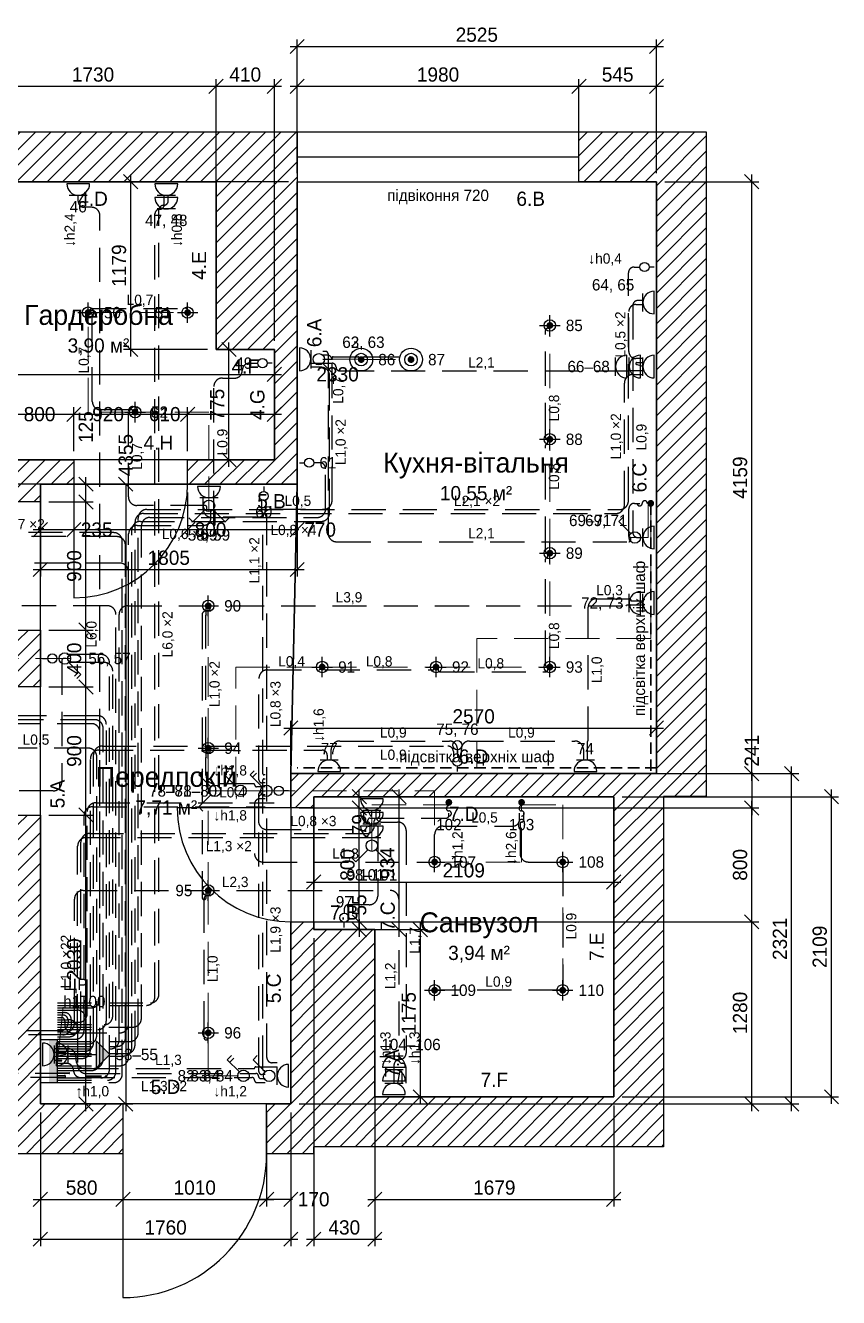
# Model space of a CAD drawing. Header units: millimetres. Extents: x -1358 to 10661, y -1340 to 7598.
# Drawn here: x 4946 to 10661, y -1340 to 7598 of the extents above; entities that cross this region are included whole.
import ezdxf
from ezdxf.enums import TextEntityAlignment as Align

# ---------------------------------------------------------------- set-up
doc = ezdxf.new("R2010")
doc.units = ezdxf.units.MM
doc.linetypes.add('E_CABLE_DASH', pattern=[360, 240, -120])
doc.linetypes.add('E_LED_DASH', pattern=[120, 80, -40])
doc.layers.add('A-AREA', color=8, linetype='Continuous', plot=False)
for name, color, linetype in [('A-DIMS', 2, 'Continuous'), ('A-DOOR', 3, 'Continuous'), ('A-TEXT', 7, 'Continuous'), ('A-WALL', 7, 'Continuous'), ('A-WIND', 4, 'Continuous'), ('E-BOARD', 1, 'Continuous'), ('E-DATA', 140, 'Continuous'), ('E-LED', 221, 'E_LED_DASH'), ('E-LIGHT', 6, 'Continuous'), ('E-LINK', 5, 'E_CABLE_DASH'), ('E-SOCKET', 1, 'Continuous'), ('E-SWITCH', 5, 'Continuous'), ('E-TEXT', 7, 'Continuous'), ('L-TEXT', 7, 'Continuous'), ('W-CABLE-DEVICE', 1, 'E_CABLE_DASH'), ('W-CABLE-DEVICE-RCD', 1, 'E_CABLE_DASH'), ('W-CABLE-LIGHT', 1, 'E_CABLE_DASH'), ('W-CABLE-LIGHT-RCD', 1, 'E_CABLE_DASH'), ('W-CABLE-LOW', 1, 'E_CABLE_DASH'), ('W-CABLE-SOCKET', 1, 'E_CABLE_DASH'), ('W-CABLE-SOCKET-RCD', 1, 'E_CABLE_DASH'), ('W-TEXT', 7, 'Continuous')]:
    doc.layers.add(name, color=color, linetype=linetype)
doc.styles.add('PLEX_LIGHT', font='IBMPlexSans-Light.ttf')
doc.dimstyles.new('PLAN', dxfattribs={"dimscale": 40, "dimtxt": 2.5, "dimasz": 2.5, "dimexe": 1.25, "dimexo": 1.5, "dimgap": 0.8, "dimtad": 1, "dimdec": 0, "dimtxsty": 'PLEX_LIGHT', "dimtsz": 1.25, "dimcen": 2.5, "dimdle": 1.25, "dimclrd": 2, "dimclre": 2, "dimclrt": 2, "dimazin": 3, "dimtfac": 1, "dimtmove": 0, "dimatfit": 3})

# ---------------------------------------------------------------- blocks, each defined once
blk = doc.blocks.new('E_SOCKET')
at = {"color": 0}
for p, q in [((-1.6, 2.4), (1.6, 2.4)), ((-2, 0.4), (2, 0.4))]:
    blk.add_line(p, q, dxfattribs=at)
blk.add_arc((0, 0.4), 2, 0, 180, dxfattribs=at)
at = {"style": 'PLEX_LIGHT', "flags": 1}
for tag in ['GROUP', 'H', 'ID']:
    blk.add_attdef(tag, (0, 0), '', height=2, dxfattribs=at)
blk = doc.blocks.new('E_OUTLET')
at = {"color": 0}
blk.add_line((0, 0.4), (0, 1.3), dxfattribs=at)
blk.add_circle((0, 2.1), 0.8, dxfattribs=at)
at = {"style": 'PLEX_LIGHT', "flags": 1}
for tag in ['GROUP', 'H', 'ID']:
    blk.add_attdef(tag, (0, 0), '', height=2, dxfattribs=at)
blk = doc.blocks.new('E_DOWNLIGHT')
h = blk.add_hatch(color=0)
h.dxf.hatch_style = 1
edge = h.paths.add_edge_path()
edge.add_arc((0, 0), 0.6, 0, 360)
at = {"color": 0}
for p, q in [((-1.8, 0), (1.8, 0)), ((0, -1.8), (0, 1.8))]:
    blk.add_line(p, q, dxfattribs=at)
blk.add_circle((0, 0), 1, dxfattribs=at)
at = {"style": 'PLEX_LIGHT', "flags": 1}
for tag in ['GROUP', 'H', 'ID']:
    blk.add_attdef(tag, (0, 0), '', height=2, dxfattribs=at)
blk = doc.blocks.new('E_DATA')
h = blk.add_hatch(color=0)
h.dxf.hatch_style = 1
h.paths.add_polyline_path([(-2.4, 5), (2.4, 5), (0, 7.4)])
at = {"color": 0}
blk.add_line((0, 0.4), (0, 5), dxfattribs=at)
blk.add_lwpolyline([(-2.4, 5), (2.4, 5), (0, 7.4)], close=True, dxfattribs=at)
at = {"color": 0, "style": 'PLEX_LIGHT'}
blk.add_text('i', height=3.6, dxfattribs=at).set_placement((3.36, 5), align=Align.MIDDLE_LEFT)
at = {"style": 'PLEX_LIGHT', "flags": 1}
for tag in ['GROUP', 'H', 'ID']:
    blk.add_attdef(tag, (0, 0), '', height=2, dxfattribs=at)
blk = doc.blocks.new('E_PASS_SWITCH')
at = {"color": 0}
for p, q in [((0.71, 2.11), (2.83, 4.23)), ((2.4, 3.8), (3.11, 3.1)), ((2.83, 4.23), (3.54, 3.52))]:
    blk.add_line(p, q, dxfattribs=at)
blk.add_circle((0, 1.4), 1, dxfattribs=at)
at = {"style": 'PLEX_LIGHT', "flags": 1}
for tag in ['GROUP', 'H', 'ID']:
    blk.add_attdef(tag, (0, 0), '', height=2, dxfattribs=at)
blk = doc.blocks.new('E_SWITCH2')
at = {"color": 0}
for p, q in [((-2.83, 4.23), (-3.54, 3.52)), ((-0.71, 2.11), (-2.83, 4.23)), ((0.71, 2.11), (2.83, 4.23)), ((2.83, 4.23), (3.54, 3.52))]:
    blk.add_line(p, q, dxfattribs=at)
blk.add_circle((0, 1.4), 1, dxfattribs=at)
at = {"style": 'PLEX_LIGHT', "flags": 1}
for tag in ['GROUP', 'H', 'ID']:
    blk.add_attdef(tag, (0, 0), '', height=2, dxfattribs=at)
blk = doc.blocks.new('E_SWITCH')
at = {"color": 0}
for p, q in [((0.71, 2.11), (2.83, 4.23)), ((2.83, 4.23), (3.54, 3.52))]:
    blk.add_line(p, q, dxfattribs=at)
blk.add_circle((0, 1.4), 1, dxfattribs=at)
at = {"style": 'PLEX_LIGHT', "flags": 1}
for tag in ['GROUP', 'H', 'ID']:
    blk.add_attdef(tag, (0, 0), '', height=2, dxfattribs=at)
blk = doc.blocks.new('E_LED_OUTPUT')
h = blk.add_hatch(color=0)
h.dxf.hatch_style = 1
edge = h.paths.add_edge_path()
edge.add_arc((0, 1), 0.6, 0, 360)
at = {"color": 0}
for centre, start, end in [((0, 2.95), 90, 270), ((0, 2.05), 270, 90)]:
    blk.add_arc(centre, 0.45, start, end, dxfattribs=at)
at = {"style": 'PLEX_LIGHT', "flags": 1}
for tag in ['GROUP', 'H', 'ID']:
    blk.add_attdef(tag, (0, 0), '', height=2, dxfattribs=at)
blk = doc.blocks.new('E_PENDANT')
h = blk.add_hatch(color=0)
h.dxf.hatch_style = 1
edge = h.paths.add_edge_path()
edge.add_arc((0, 0), 0.6, 0, 360)
at = {"color": 0}
for radius in [2, 1.1]:
    blk.add_circle((0, 0), radius, dxfattribs=at)
at = {"style": 'PLEX_LIGHT', "flags": 1}
for tag in ['GROUP', 'H', 'ID']:
    blk.add_attdef(tag, (0, 0), '', height=2, dxfattribs=at)
blk = doc.blocks.new('E_BOARD')
h = blk.add_hatch(color=0)
h.dxf.hatch_style = 1
h.paths.add_polyline_path([(-0.5, 0.5), (0.5, 0.5), (0.5, 1), (-0.5, 1)])
at = {"color": 0}
blk.add_lwpolyline([(-0.5, 0), (0.5, 0), (0.5, 1), (-0.5, 1)], close=True, dxfattribs=at)
at = {"style": 'PLEX_LIGHT', "flags": 1}
for tag in ['GROUP', 'H', 'ID']:
    blk.add_attdef(tag, (0, 0), '', height=2, dxfattribs=at)

msp = doc.modelspace()

# ---------------------------------------------------------------- hatches: boundary and pattern name
at = {"layer": 'A-WALL'}
h = msp.add_hatch(dxfattribs=at)
h.set_pattern_fill('ANSI31', scale=24)
h.paths.add_polyline_path([(6856, 6850), (6856, 6500), (6286, 6500), (4556, 6500), (4556, 6850), (6696, 6850)])
h = msp.add_hatch(dxfattribs=at)
h.set_pattern_fill('ANSI31', scale=24)
h.paths.add_polyline_path([(9381, 6500), (8836, 6500), (8836, 6850), (9731, 6850), (9731, 6500)])
h = msp.add_hatch(dxfattribs=at)
h.set_pattern_fill('ANSI31', scale=24)
h.paths.add_polyline_path([(6696, 5321), (6286, 5321), (6286, 6500), (6856, 6500), (6856, 5481), (6856, 5321)])
h = msp.add_hatch(dxfattribs=at)
h.set_pattern_fill('ANSI31', scale=24)
h.paths.add_polyline_path([(9381, 2181), (9381, 2341), (9381, 6500), (9731, 6500), (9731, 2181), (9431, 2181)])
h = msp.add_hatch(dxfattribs=at)
h.set_pattern_fill('ANSI31', scale=24)
h.paths.add_polyline_path([(6696, 4546), (6696, 5321), (6856, 5321), (6856, 4376), (6696, 4376)])
h = msp.add_hatch(dxfattribs=at)
h.set_pattern_fill('ANSI31', scale=24)
h.paths.add_polyline_path([(5050, 4375), (4890, 4375), (4365, 4375), (4365, 4545), (5050, 4545)])
h = msp.add_hatch(dxfattribs=at)
h.set_pattern_fill('ANSI31', scale=24)
h.paths.add_polyline_path([(5286, 4546), (5286, 4545), (5286, 4376), (5050, 4376), (5050, 4545), (4890, 4545), (4366, 4545), (4366, 4546)])
h = msp.add_hatch(dxfattribs=at)
h.set_pattern_fill('ANSI31', scale=24)
h.paths.add_polyline_path([(6086, 4546), (6696, 4546), (6696, 4376), (6086, 4376), (6086, 4545)])
h = msp.add_hatch(dxfattribs=at)
h.set_pattern_fill('ANSI31', scale=24)
h.paths.add_polyline_path([(4890, 4250), (4890, 4375), (5050, 4375), (5050, 4250), (4891, 4250)])
h = msp.add_hatch(dxfattribs=at)
h.set_pattern_fill('ANSI31', scale=24)
h.paths.add_polyline_path([(5051, 4375), (5051, 4250), (5050, 4250), (5050, 4375), (5050, 4376), (5051, 4376)])
h = msp.add_hatch(dxfattribs=at)
h.set_pattern_fill('ANSI31', scale=24)
h.paths.add_polyline_path([(5286, 4375), (5051, 4375), (5051, 4376), (5286, 4376)])
h = msp.add_hatch(dxfattribs=at)
h.set_pattern_fill('ANSI31', scale=24)
h.paths.add_polyline_path([(6856, 4375), (6086, 4375), (6086, 4376), (6696, 4376), (6856, 4376)])
h = msp.add_hatch(dxfattribs=at)
h.set_pattern_fill('ANSI31', scale=24)
h.paths.add_polyline_path([(4890, 3240), (4890, 3350), (4891, 3350), (5050, 3350), (5050, 3080), (4890, 3080)])
h = msp.add_hatch(dxfattribs=at)
h.set_pattern_fill('ANSI31', scale=24)
h.paths.add_polyline_path([(5051, 3350), (5051, 2950), (5050, 2950), (5050, 3080), (5050, 3240), (5050, 3350)])
h = msp.add_hatch(dxfattribs=at)
h.set_pattern_fill('ANSI31', scale=24)
h.paths.add_polyline_path([(4890, 2950), (4890, 3080), (5050, 3080), (5050, 2950), (4891, 2950)])
h = msp.add_hatch(dxfattribs=at)
h.set_pattern_fill('ANSI31', scale=24)
h.paths.add_polyline_path([(6811, 2341), (9381, 2341), (9381, 2181), (6811, 2181)])
h = msp.add_hatch(dxfattribs=at)
h.set_pattern_fill('ANSI31', scale=24)
h.paths.add_polyline_path([(6811, 2100), (6811, 2181), (6971, 2181), (6971, 2100), (6812, 2100)])
h = msp.add_hatch(dxfattribs=at)
h.set_pattern_fill('ANSI31', scale=24)
h.paths.add_polyline_path([(6972, 2179), (6972, 2100), (6971, 2100), (6971, 2181), (6972, 2181)])
h = msp.add_hatch(dxfattribs=at)
h.set_pattern_fill('ANSI31', scale=24)
h.paths.add_polyline_path([(9431, 2179), (9081, 2179), (6972, 2179), (6972, 2181), (9381, 2181), (9431, 2181)])
h = msp.add_hatch(dxfattribs=at)
h.set_pattern_fill('ANSI31', scale=24)
h.paths.add_polyline_path([(9081, -280), (9081, 70), (9081, 2179), (9431, 2179), (9431, -280)])
h = msp.add_hatch(dxfattribs=at)
h.set_pattern_fill('ANSI31', scale=24)
h.paths.add_polyline_path([(4890, -330), (4890, 20), (4890, 2050), (4891, 2050), (5050, 2050), (5050, -330), (4891, -330)])
h = msp.add_hatch(dxfattribs=at)
h.set_pattern_fill('ANSI31', scale=24)
h.paths.add_polyline_path([(5051, 2050), (5051, 20), (5051, -330), (5050, -330), (5050, 20), (5050, 2050)])
h = msp.add_hatch(dxfattribs=at)
h.set_pattern_fill('ANSI31', scale=24)
h.paths.add_polyline_path([(6811, -330), (6811, 20), (6811, 1300), (6812, 1300), (6971, 1300), (6971, -280), (6971, -330)])
h = msp.add_hatch(dxfattribs=at)
h.set_pattern_fill('ANSI31', scale=24)
h.paths.add_polyline_path([(6972, 1300), (6972, 1245), (6971, 1245), (6971, 1300)])
h = msp.add_hatch(dxfattribs=at)
h.set_pattern_fill('ANSI31', scale=24)
h.paths.add_polyline_path([(7402, 1245), (7402, 70), (7402, -280), (6971, -280), (6971, 20), (6971, 1245), (6972, 1245)])
h = msp.add_hatch(dxfattribs=at)
h.set_pattern_fill('ANSI31', scale=24)
h.paths.add_polyline_path([(5631, 20), (5631, -330), (5051, -330), (5051, 20)])
h = msp.add_hatch(dxfattribs=at)
h.set_pattern_fill('ANSI31', scale=24)
h.paths.add_polyline_path([(6811, 20), (6811, -330), (6641, -330), (6641, 20)])
h = msp.add_hatch(dxfattribs=at)
h.set_pattern_fill('ANSI31', scale=24)
h.paths.add_polyline_path([(9081, 70), (9081, -280), (7402, -280), (7402, 70)])

# ---------------------------------------------------------------- linework, layer by layer
at = {"layer": 'A-AREA'}
for points in [[(4366, 4546), (4366, 5586), (4556, 5586), (4556, 6500), (6286, 6500), (6286, 5321), (6696, 5321), (6696, 4546)], [(6856, 4375), (6856, 6500), (9381, 6500), (9381, 2341), (6811, 2341)], [(5051, 20), (5051, 4375), (6856, 4375), (6811, 2341), (6811, 20)], [(7402, 70), (7402, 1245), (6972, 1245), (6972, 2179), (9081, 2179), (9081, 70)]]:
    msp.add_lwpolyline(points, close=True, dxfattribs=at)
at = {"layer": 'A-DOOR'}
for p, q in [((5286, 4376), (5286, 3576)), ((6812, 2100), (6012, 2100)), ((5631, -330), (5631, -1340))]:
    msp.add_line(p, q, dxfattribs=at)
for centre, radius, start, end in [((5286, 4376), 800, -90, 0), ((6812, 2100), 800, 180, -90), ((5631, -330), 1010, -90, 0)]:
    msp.add_arc(centre, radius, start, end, dxfattribs=at)
at = {"layer": 'A-WALL'}
for p, q in [((4365, 6850), (6856, 6850)), ((6856, 6850), (6856, 5481)), ((8836, 6500), (8836, 6850)), ((8836, 6850), (9731, 6850)), ((9731, 6850), (9731, 2181)), ((6286, 6500), (4556, 6500)), ((6286, 5321), (6286, 6500)), ((9381, 6500), (8836, 6500)), ((9381, 2341), (9381, 6500)), ((6856, 5481), (6856, 4376)), ((6696, 5321), (6286, 5321)), ((6696, 4546), (6696, 5321)), ((4366, 4546), (5286, 4546)), ((5286, 4546), (5286, 4376)), ((6086, 4376), (6086, 4546)), ((6086, 4546), (6696, 4546)), ((5051, 4375), (5051, 4250)), ((5286, 4375), (5051, 4375)), ((5286, 4376), (5286, 4375)), ((6086, 4375), (6086, 4376)), ((6856, 4375), (6086, 4375)), ((6856, 4376), (6856, 4375)), ((5050, 4250), (4890, 4250)), ((5051, 4250), (5050, 4250)), ((4890, 3350), (5050, 3350)), ((5050, 3350), (5051, 3350)), ((5051, 3350), (5051, 2950)), ((5050, 2950), (4890, 2950)), ((5051, 2950), (5050, 2950)), ((6811, 2100), (6811, 2341)), ((6811, 2341), (9381, 2341)), ((9081, 2179), (6972, 2179)), ((6972, 2179), (6972, 2100)), ((9081, 70), (9081, 2179)), ((9731, 2181), (9431, 2181)), ((9431, 2181), (9431, -280)), ((6971, 2100), (6811, 2100)), ((6972, 2100), (6971, 2100)), ((4890, 2050), (5050, 2050)), ((5050, 2050), (5051, 2050)), ((5051, 2050), (5051, 20)), ((6811, 20), (6811, 1300)), ((6811, 1300), (6971, 1300)), ((6971, 1300), (6972, 1300)), ((6972, 1300), (6972, 1245)), ((6972, 1245), (7402, 1245)), ((7402, 1245), (7402, 70)), ((5051, 20), (5631, 20)), ((5631, 20), (5631, -330)), ((6641, -330), (6641, 20)), ((6641, 20), (6811, 20)), ((7402, 70), (9081, 70)), ((5050, -330), (4891, -330)), ((5631, -330), (5050, -330)), ((6971, -330), (6641, -330)), ((6971, -280), (6971, -330)), ((9431, -280), (6971, -280))]:
    msp.add_line(p, q, dxfattribs=at)
at = {"layer": 'A-WIND'}
for p, q in [((6856, 6850), (8836, 6850)), ((6856, 6675), (8836, 6675)), ((6856, 6500), (8836, 6500))]:
    msp.add_line(p, q, dxfattribs=at)
at = {"layer": 'E-LED', "lineweight": 35}
for p, q in [((9341, 4240), (9341, 2341)), ((9381, 2381), (6856, 2381))]:
    msp.add_line(p, q, dxfattribs=at)
at = {"layer": 'E-LINK', "lineweight": 18}
for points in [[(5717, 4881), (5386, 4881), (5386, 5580), (6086, 5580)], [(7032, 3090), (7832, 3090), (8632, 3090), (8632, 3890), (8632, 4690), (8632, 5490)], [(7042.4, 5252), (7306, 5252), (7306, 5250)], [(7306, 5250), (7656, 5250)], [(6236, 4188.6), (6236, 4881), (5717, 4881)], [(9323, 4240), (9341, 4240), (9341, 3290.5), (8118.5, 3290.5), (8118.5, 2381)], [(9194.6, 4000), (9323, 4000), (9323, 4240)], [(6231, 2520), (6231, 3520), (6231, 1520), (6231, 520)], [(5257.4, 3150), (3545, 3150), (3545, 2350)], [(6423.7, 2220), (6423.7, 3090), (7032, 3090)], [(6604.6, 2220), (6231, 2220), (6231, 2520)], [(6242.9, 2220), (7822, 2220), (7822, 1720)], [(7381, 1800.6), (7381, 2121), (7922, 2121)], [(7822, 1720), (8722, 1720), (8433, 1720), (8433, 2121), (8722, 2121), (8722, 819), (7822, 819)], [(6443.7, 218), (6231, 218), (6231, 520)]]:
    msp.add_lwpolyline(points, dxfattribs=at)
at = {"layer": 'E-TEXT', "lineweight": 13}
msp.add_line((5171, 320), (5211, 700), dxfattribs=at)
at = {"layer": 'W-CABLE-DEVICE', "true_color": 0xe15759}
for points in [[(5171, 713), (5796, 713, 0.414214), (5856, 773), (5856, 6273, -0.414214), (5889, 6306), (5889, 6306, 0.414214), (5922, 6339), (5922, 6404)], [(5171, 407.6), (5544.2, 407.6, 0.414214), (5604.2, 467.6), (5604.2, 3460, -0.414214), (5664.2, 3520), (9167, 3520, 0.414214), (9170, 3523), (9170, 3523, -0.414214), (9173, 3526), (9285, 3526)]]:
    msp.add_lwpolyline(points, format="xyb", dxfattribs=at)
at = {"layer": 'W-CABLE-DEVICE', "true_color": 0xa8344f}
msp.add_lwpolyline([(5171, 730), (5824, 730, 0.414214), (5884, 790), (5884, 6301, -0.414214), (5917, 6334), (5917, 6334, 0.414214), (5950, 6367), (5950, 6404)], format="xyb", dxfattribs=at)
at = {"layer": 'W-CABLE-DEVICE', "true_color": 0x7f7fc9}
for points in [[(5171, 458.5), (5678.6, 458.5, 0.414214), (5738.6, 518.5), (5738.6, 4137, -0.414214), (5798.6, 4197), (9124, 4197, 0.414214), (9184, 4257), (9184, 5859.5, -0.414214), (9224.5, 5900), (9265, 5900)], [(5171, 594.2), (5320.2, 594.2, 0.414214), (5380.2, 654.2), (5380.2, 2076, -0.414214), (5440.2, 2136), (6695, 2136)]]:
    msp.add_lwpolyline(points, format="xyb", dxfattribs=at)
at = {"layer": 'W-CABLE-DEVICE', "true_color": 0x4e79a7}
for points in [[(5171, 424.5), (5589, 424.5, 0.414214), (5649, 484.5), (5649, 3946, 0.414214), (5589, 4006), (3988, 4006, -0.414214), (3928, 4066), (3928, 5640, -0.414214), (3988, 5700), (4069, 5700)], [(5171, 560.3), (5701, 560.3, 0.414214), (5761, 620.3), (5761, 4081, -0.414214), (5821, 4141), (6996, 4141, 0.414214), (7056, 4201), (7056, 4483, 0.414214), (7014, 4525), (6972, 4525)]]:
    msp.add_lwpolyline(points, format="xyb", dxfattribs=at)
at = {"layer": 'W-CABLE-DEVICE', "true_color": 0xe67f8a}
msp.add_lwpolyline([(5171, 373.6), (5656.2, 373.6, 0.414214), (5716.2, 433.6), (5716.2, 4109, -0.414214), (5776.2, 4169), (9096, 4169, 0.414214), (9156, 4229), (9156, 5085, -0.414214), (9216, 5145), (9285, 5145)], format="xyb", dxfattribs=at)
at = {"layer": 'W-CABLE-DEVICE', "true_color": 0x76b7b2}
for points in [[(5171, 577.3), (5499.4, 577.3, 0.414214), (5559.4, 637.3), (5559.4, 3062, 0.414214), (5499.4, 3122), (5167, 3122)], [(5171, 441.5), (5387.4, 441.5, 0.414214), (5447.4, 501.5), (5447.4, 2460, 0.414214), (5387.4, 2520), (4780, 2520, 0.414214), (4770, 2510), (4770, 2502, 0.414214), (4772, 2500), (4774, 2500)]]:
    msp.add_lwpolyline(points, format="xyb", dxfattribs=at)
at = {"layer": 'W-CABLE-DEVICE', "true_color": 0x3f6fb5}
msp.add_lwpolyline([(5171, 543.3), (5454.6, 543.3, 0.414214), (5514.6, 603.3), (5514.6, 2688, 0.414214), (5454.6, 2748), (1221, 2748, -0.414214), (1173, 2796), (1173, 2844)], format="xyb", dxfattribs=at)
at = {"layer": 'W-CABLE-DEVICE', "true_color": 0xc2185b}
msp.add_lwpolyline([(5171, 390.6), (5365, 390.6, 0.414214), (5425, 450.6), (5425, 2474, -0.414214), (5485, 2534), (7915.5, 2534, -0.414214), (7954, 2495.5), (7954, 2457)], format="xyb", dxfattribs=at)
at = {"layer": 'W-CABLE-DEVICE-RCD', "true_color": 0x4fb0a0}
msp.add_lwpolyline([(5171, 509.4), (5275.4, 509.4, 0.414214), (5335.4, 569.4), (5335.4, 1860, -0.414214), (5395.4, 1920), (7343.5, 1920, 0.414214), (7398, 1974.5), (7398, 2009.5, -0.414214), (7417.5, 2029), (7417.5, 2029, 0.414214), (7437, 2048.5), (7437, 2083)], format="xyb", dxfattribs=at)
at = {"layer": 'W-CABLE-DEVICE-RCD', "true_color": 0xa8344f}
msp.add_lwpolyline([(5171, 526.4), (5230.8, 526.4, 0.414214), (5290.6, 586.2), (5290.6, 1460, -0.414214), (5350.6, 1520), (7510, 1520, -0.414214), (7570, 1460), (7570, 331, 0.414214), (7595, 306), (7595, 306, -0.414214), (7620, 281), (7620, 166)], format="xyb", dxfattribs=at)
at = {"layer": 'W-CABLE-LIGHT', "true_color": 0xa6761d}
for points in [[(5703, 4881), (5703, 4888.5, 0.414214), (5695.5, 4896), (5476, 4896, -0.414214), (5416, 4956), (5416, 5560, 0.414214), (5394, 5582), (5373, 5582, 0.414214), (5372, 5581), (5372, 5580)], [(5400, 5580), (5400, 5595, -0.414214), (5415, 5610), (6071, 5610, -0.414214), (6086, 5595), (6086, 5580)], [(6278, 4194.1), (6278, 4089, -0.414214), (6274, 4085), (6274, 4085, -0.414214), (6270, 4089), (6270, 5060, -0.414214), (6330, 5120), (6417.5, 5120, 0.414214), (6470, 5172.5), (6470, 5172.5, -0.414214), (6522.5, 5225), (6580, 5225)], [(6222, 4194.1), (6222, 4209.6, 0.414214), (6206.6, 4225), (5730, 4225, -0.414214), (5670, 4285), (5670, 4889.5, -0.414214), (5700.5, 4920), (5711.5, 4920, -0.414214), (5731, 4900.5), (5731, 4881)], [(5171, 288.8), (5611.4, 288.8, 0.414214), (5671.4, 348.8), (5671.4, 4025, -0.414214), (5731.4, 4085), (6195.4, 4085, 0.414214), (6250, 4139.6), (6250, 4194.1)]]:
    msp.add_lwpolyline(points, format="xyb", dxfattribs=at)
at = {"layer": 'W-CABLE-LIGHT', "true_color": 0x9c755f}
for points in [[(8646, 4690), (8646, 4687, -0.414214), (8643, 4684), (8623.5, 4684, -0.414214), (8601, 4706.5), (8601, 5454.5, -0.414214), (8616.5, 5470), (8622, 5470, 0.414214), (8632, 5480), (8632, 5490)], [(6630.1, 2332), (6622.6, 2332, -0.414214), (6615, 2339.6), (6615, 4138, -0.414214), (6675, 4198), (7041, 4198, 0.414214), (7101, 4258), (7101, 5247.9, 0.414214), (7068.9, 5280), (7036.9, 5280)], [(7036.9, 5308), (7054.9, 5308, -0.414214), (7073, 5289.9), (7073, 4030, 0.414214), (7133, 3970), (9186, 3970, 0.414214), (9201, 3985), (9201, 3999.6, 0.414214), (9200.6, 4000), (9200.1, 4000)], [(7036.9, 5252), (7092, 5252, 0.414214), (7101, 5261), (7101, 5261, -0.414214), (7110, 5270), (7282, 5270, -0.414214), (7292, 5260), (7292, 5250)], [(7320, 5250), (7320, 5260, -0.414214), (7330, 5270), (7646, 5270, -0.414214), (7656, 5260), (7656, 5250)], [(8646, 3890), (8646, 3887, -0.414214), (8643, 3884), (8623.5, 3884, -0.414214), (8601, 3906.5), (8601, 4647.5, -0.414214), (8609.5, 4656), (8609.5, 4656, 0.414214), (8618, 4664.5), (8618, 4690)], [(9200.1, 4000), (9193.6, 4000, -0.414214), (9187, 4006.6), (9187, 4201, -0.414214), (9226, 4240), (9265, 4240)], [(8646, 3090), (8646, 3087, -0.414214), (8643, 3084), (8623.5, 3084, -0.414214), (8601, 3106.5), (8601, 3847.5, -0.414214), (8609.5, 3856), (8609.5, 3856, 0.414214), (8618, 3864.5), (8618, 3890)], [(6245, 3520), (6245, 3502, -0.414214), (6227, 3484), (6216, 3484, 0.414214), (6187, 3455), (6187, 1471, 0.414214), (6202, 1456), (6202, 1456, 0.414214), (6217, 1471), (6217, 1520)], [(6245, 2520), (6245, 2499, -0.414214), (6230, 2484), (6230, 2484, -0.414214), (6215, 2499), (6215, 3455, -0.414214), (6216, 3456), (6216, 3456, 0.414214), (6217, 3457), (6217, 3520)], [(6630.1, 2276), (6608.6, 2276, -0.414214), (6587, 2297.6), (6587, 3010, -0.414214), (6647, 3070), (7008, 3070, 0.414214), (7018, 3080), (7018, 3090)], [(7046, 3090), (7046, 3080, 0.414214), (7056, 3070), (7808, 3070, 0.414214), (7818, 3080), (7818, 3090)], [(7846, 3090), (7846, 3073, 0.414214), (7863, 3056), (8601, 3056, 0.414214), (8618, 3073), (8618, 3090)], [(6630.1, 2248), (6570, 2248, -0.414214), (6559, 2259), (6559, 2259, 0.414214), (6548, 2270), (6275, 2270, -0.414214), (6215, 2330), (6215, 2455, -0.414214), (6216, 2456), (6216, 2456, 0.414214), (6217, 2457), (6217, 2520)], [(6630.1, 254), (6622.6, 254, -0.414214), (6615, 261.6), (6615, 2296.4, -0.414214), (6622.6, 2304), (6630.1, 2304)], [(6630.1, 226), (6608.6, 226, -0.414214), (6587, 247.6), (6587, 2198.4, -0.414214), (6608.6, 2220), (6630.1, 2220)], [(6245, 1520), (6245, 1502, -0.414214), (6227, 1484), (6223, 1484, 0.414214), (6201, 1462), (6201, 485, 0.414214), (6216, 470), (6216, 470, 0.414214), (6231, 485), (6231, 520)], [(5171, 305.8), (5234.1, 305.8, -0.414214), (5284, 255.9), (5284, 255.9, 0.414214), (5333.9, 206), (6538, 206, -0.414214), (6556, 188), (6556, 188, 0.414214), (6574, 170), (6630.1, 170)]]:
    msp.add_lwpolyline(points, format="xyb", dxfattribs=at)
at = {"layer": 'W-CABLE-LIGHT', "true_color": 0xf28e2b}
msp.add_lwpolyline([(5171, 170), (5566.6, 170, 0.414214), (5626.6, 230), (5626.6, 3974, 0.414214), (5566.6, 4034), (4672, 4034, -0.414214), (4612, 4094), (4612, 4182.5, 0.414214), (4574.5, 4220), (4549.9, 4220, 0.414214), (4537, 4207.1), (4537, 4194.1)], format="xyb", dxfattribs=at)
at = {"layer": 'W-CABLE-LIGHT', "true_color": 0xd4a72c}
for points in [[(5231.9, 3150), (5216.4, 3150, 0.414214), (5201, 3134.6), (5201, 2280, -0.414214), (5141, 2220), (3930, 2220, 0.414214), (3870, 2160), (3870, 237.5, 0.414214), (3873.5, 234), (3873.5, 234, -0.414214), (3877, 230.5), (3877, 200.9)], [(5171, 203.9), (5477, 203.9, 0.414214), (5537, 263.9), (5537, 3118, 0.414214), (5477, 3178), (5231.9, 3178)], [(5171, 220.9), (5220.5, 220.9, -0.414214), (5228, 213.5), (5228, 213.5, -0.414214), (5220.5, 206), (3935.6, 206, 0.414214), (3933, 203.4), (3933, 200.9)]]:
    msp.add_lwpolyline(points, format="xyb", dxfattribs=at)
at = {"layer": 'W-CABLE-LIGHT', "true_color": 0xc9845c}
msp.add_lwpolyline([(5171, 254.8), (5409.8, 254.8, 0.414214), (5469.8, 314.8), (5469.8, 2632, 0.414214), (5409.8, 2692), (1188.6, 2692, -0.414214), (1145, 2735.6), (1145, 2779.1)], format="xyb", dxfattribs=at)
at = {"layer": 'W-CABLE-LIGHT-RCD', "true_color": 0xf28e2b}
for points in [[(6630.1, 2164), (6593.1, 2164, 0.414214), (6556, 2126.9), (6556, 1780, 0.414214), (6616, 1720), (7822, 1720)], [(6630.1, 2192), (6607.1, 2192, 0.414214), (6584, 2168.9), (6584, 2008, 0.414214), (6644, 1948), (7329.5, 1948, 0.414214), (7342, 1960.5), (7342, 1960.5, -0.414214), (7354.5, 1973), (7368.4, 1973, 0.414214), (7381, 1985.6), (7381, 1998.1)], [(5171, 475.5), (5297.8, 475.5, 0.414214), (5357.8, 535.5), (5357.8, 2048, -0.414214), (5417.8, 2108), (6630.1, 2108)], [(7353, 1998.1), (7353, 2013.6, -0.414214), (7368.4, 2029), (7905, 2029, 0.414214), (7922, 2046), (7922, 2063)], [(7822, 1720), (7822, 1913, -0.414214), (7882, 1973), (8374, 1973, 0.414214), (8419, 2018), (8419, 2063)], [(8447, 2063), (8447, 2013.5, -0.414214), (8434.5, 2001), (8434.5, 2001, 0.414214), (8422, 1988.5), (8422, 1780, 0.414214), (8482, 1720), (8722, 1720)], [(7409, 1998.1), (7409, 1979.5, 0.414214), (7415.5, 1973), (7415.5, 1973, -0.414214), (7422, 1966.5), (7422, 1480, -0.414214), (7362, 1420), (7216.5, 1420, 0.414214), (7187, 1390.5), (7187, 1361)], [(8722, 819), (8722, 819.5, 0.414214), (8721.5, 820), (7822.5, 820, 0.414214), (7822, 819.5), (7822, 819)]]:
    msp.add_lwpolyline(points, format="xyb", dxfattribs=at)
msp.add_lwpolyline([(8722, 1720), (8722, 819)], dxfattribs=at)
at = {"layer": 'W-CABLE-LOW'}
for points in [[(5171, 628.2), (5197.2, 628.2, -0.414214), (5223.4, 602), (5223.4, 574.1, 0.414214), (5277.5, 520), (5610, 520, 0.414214), (5670, 580), (5670, 3760, 0.414214), (5610, 3820), (1730, 3820, -0.414214), (1670, 3880), (1670, 6160, 0.414214), (1610, 6220), (1527, 6220, 0.414214), (1519, 6212), (1519, 6204)], [(5171, 645.2), (5208.4, 645.2, -0.414214), (5245.8, 607.8), (5245.8, 589.6, -0.414214), (5190.2, 534), (3030, 534, -0.414214), (2970, 594), (2970, 2760, 0.414214), (2910, 2820), (2762, 2820, 0.414214), (2744, 2802), (2744, 2784)], [(5171, 662.1), (5219.6, 662.1, -0.414214), (5268.2, 613.5), (5268.2, 566, -0.414214), (5208.2, 506), (358, 506, 0.414214), (298, 446), (298, 358, 0.414214), (307, 349), (316, 349)], [(5171, 679.1), (5310, 679.1, -0.414214), (5370, 619.1), (5370, 379.5, -0.414214), (5358.5, 368), (5347, 368)]]:
    msp.add_lwpolyline(points, format="xyb", dxfattribs=at)
at = {"layer": 'W-CABLE-SOCKET', "true_color": 0x5f9ed1}
msp.add_lwpolyline([(5171, 696.1), (5410, 696.1, 0.414214), (5470, 756.1), (5470, 6260, 0.414214), (5410, 6320), (5359, 6320, -0.414214), (5317, 6362), (5317, 6404)], format="xyb", dxfattribs=at)
at = {"layer": 'W-CABLE-SOCKET', "true_color": 0x3f6fb5}
for points in [[(9285, 5257), (9236, 5257, -0.414214), (9187, 5306), (9187, 5588, -0.414214), (9236, 5637), (9285, 5637)], [(9285, 5665), (9250, 5665, 0.414214), (9215, 5630), (9215, 4035, 0.414214), (9250, 4000), (9285, 4000)], [(5171, 356.7), (5633.8, 356.7, 0.414214), (5693.8, 416.7), (5693.8, 4053, -0.414214), (5753.8, 4113), (7024, 4113, 0.414214), (7084, 4173), (7084, 5136, 0.414214), (7024, 5196), (6952, 5196)], [(6952, 5224), (7102, 5224, -0.414214), (7129, 5197), (7129, 5197, 0.414214), (7156, 5170), (9185.5, 5170, 0.414214), (9187, 5171.5), (9187, 5171.5, -0.414214), (9188.5, 5173), (9285, 5173)], [(9285, 5201), (9240.8, 5215.7, -0.850804), (9243, 5229), (9285, 5229)], [(8896, 2437), (8896, 2567.5, -0.414214), (8898.5, 2570), (8898.5, 2570, 0.414214), (8901, 2572.5), (8901, 3510, -0.414214), (8961, 3570), (9193, 3570, -0.414214), (9201, 3562), (9201, 3562, 0.414214), (9209, 3554), (9285, 3554)], [(5171, 339.7), (5342.6, 339.7, 0.414214), (5402.6, 399.7), (5402.6, 2446, -0.414214), (5462.6, 2506), (7032.5, 2506, -0.414214), (7067, 2471.5), (7067, 2437)], [(7095, 2437), (7095, 2510, -0.414214), (7155, 2570), (7925.5, 2570, -0.414214), (7982, 2513.5), (7982, 2457)], [(8010, 2457), (8010, 2513.5, -0.414214), (8066.5, 2570), (8808, 2570, -0.414214), (8868, 2510), (8868, 2437)]]:
    msp.add_lwpolyline(points, format="xyb", dxfattribs=at)
at = {"layer": 'W-CABLE-SOCKET', "true_color": 0x4fb0a0}
for points in [[(6635, 4259), (6635, 4200.5, -0.414214), (6576.5, 4142), (6254, 4142, -0.414214), (6194, 4202), (6194, 4279)], [(6715, 310), (6679, 310, -0.414214), (6643, 346), (6643, 4152, 0.414214), (6625, 4170), (6625, 4170, -0.414214), (6607, 4188), (6607, 4259)], [(5147, 410), (5241, 410, -0.414214), (5301, 350), (5301, 330, 0.414214), (5361, 270), (6553, 270, 0.414214), (6559, 276), (6559, 276, -0.414214), (6565, 282), (6715, 282)], [(5147, 354), (5225.2, 368.2, 0.913887), (5224, 382), (5147, 382)], [(5171, 322.7), (5199.4, 322.7, 0.414214), (5201, 324.4), (5201, 324.4, 0.414214), (5199.4, 326), (5147, 326)]]:
    msp.add_lwpolyline(points, format="xyb", dxfattribs=at)
at = {"layer": 'W-CABLE-SOCKET', "true_color": 0x4e79a7}
msp.add_lwpolyline([(5171, 187), (5521.8, 187, 0.414214), (5581.8, 247), (5581.8, 3460, 0.414214), (5521.8, 3520), (3406, 3520, 0.414214), (3356, 3470), (3356, 3423.5, -0.414214), (3352.5, 3420), (3352.5, 3420, 0.414214), (3349, 3416.5), (3349, 3336)], format="xyb", dxfattribs=at)
at = {"layer": 'W-CABLE-SOCKET', "true_color": 0x7f7fc9}
msp.add_lwpolyline([(5171, 271.8), (5432.2, 271.8, 0.414214), (5492.2, 331.8), (5492.2, 2660, 0.414214), (5432.2, 2720), (1261, 2720, -0.414214), (1201, 2780), (1201, 2864)], format="xyb", dxfattribs=at)
at = {"layer": 'W-CABLE-SOCKET'}
msp.add_lwpolyline([(5171, 611.2), (5252, 611.2, -0.414214), (5312, 551.2), (5312, 294, 0.414214), (5372, 234), (6566, 234, -0.414214), (6584, 216), (6584, 216, 0.414214), (6602, 198), (6630.1, 198)], format="xyb", dxfattribs=at)
at = {"layer": 'W-CABLE-SOCKET', "true_color": 0x76b7b2}
msp.add_lwpolyline([(5171, 237.9), (5254.1, 237.9, -0.414214), (5256, 235.9), (5256, 235.9, -0.414214), (5254.1, 234), (3880, 234, 0.414214), (3821, 175), (3821, 116)], format="xyb", dxfattribs=at)
at = {"layer": 'W-CABLE-SOCKET-RCD', "true_color": 0x5f9ed1}
for points in [[(5171, 492.4), (5253, 492.4, 0.414214), (5313, 552.4), (5313, 1832, -0.414214), (5373, 1892), (7315.5, 1892, 0.414214), (7370, 1946.5), (7370, 1978.5, 0.414214), (7347.5, 2001), (7347.5, 2001, -0.414214), (7325, 2023.5), (7325, 2083)], [(7353, 2083), (7368.2, 2048.8, 0.810055), (7381, 2051.5), (7381, 2083)], [(7409, 2083), (7409, 2042, 0.414214), (7450, 2001), (7562, 2001, -0.414214), (7622, 1941), (7622, 377, -0.414214), (7579, 334), (7579, 334, 0.414214), (7536, 291), (7536, 166)], [(7564, 166), (7578.2, 244.2, -0.913887), (7592, 243), (7592, 166)]]:
    msp.add_lwpolyline(points, format="xyb", dxfattribs=at)

# ---------------------------------------------------------------- block references
at = {"layer": 'E-BOARD', "xscale": 300, "yscale": 120, "rotation": -90}
msp.add_blockref('E_BOARD', (5051, 320), dxfattribs=at)
at = {"layer": 'E-DATA', "xscale": 40, "yscale": 40, "rotation": -90}
msp.add_blockref('E_DATA', (5243, 368), dxfattribs=at)
at = {"layer": 'E-LED', "xscale": 40, "yscale": 40}
for p, rotation in [((9381, 4240), -270), ((7922, 2179), -180), ((8433, 2179), -180)]:
    msp.add_blockref('E_LED_OUTPUT', p, dxfattribs=dict(at, rotation=rotation))
at = {"layer": 'E-LIGHT', "xscale": 40, "yscale": 40}
for name, p in [('E_DOWNLIGHT', (5386, 5580)), ('E_DOWNLIGHT', (6086, 5580)), ('E_DOWNLIGHT', (8632, 5490)), ('E_PENDANT', (7306, 5250)), ('E_PENDANT', (7656, 5250)), ('E_DOWNLIGHT', (5717, 4881)), ('E_DOWNLIGHT', (8632, 4690)), ('E_DOWNLIGHT', (8632, 3890)), ('E_DOWNLIGHT', (6231, 3520)), ('E_DOWNLIGHT', (7032, 3090)), ('E_DOWNLIGHT', (7832, 3090)), ('E_DOWNLIGHT', (8632, 3090)), ('E_DOWNLIGHT', (6231, 2520)), ('E_DOWNLIGHT', (7822, 1720)), ('E_DOWNLIGHT', (8722, 1720)), ('E_DOWNLIGHT', (6231, 1520)), ('E_DOWNLIGHT', (7822, 819)), ('E_DOWNLIGHT', (8722, 819)), ('E_DOWNLIGHT', (6231, 520))]:
    msp.add_blockref(name, p, dxfattribs=at)
at = {"layer": 'E-SOCKET', "xscale": 40, "yscale": 40}
for name, p, rotation in [('E_SOCKET', (5317, 6500), -180), ('E_SOCKET', (5936, 6500), -180), ('E_SOCKET', (5936, 6404), -180), ('E_OUTLET', (9381, 5900), -270), ('E_SOCKET', (9381, 5651), -270), ('E_SOCKET', (6856, 5252), -90), ('E_SOCKET', (9189, 5201), -270), ('E_SOCKET', (9285, 5201), -270), ('E_SOCKET', (9381, 5201), -270), ('E_OUTLET', (6696, 5225), -270), ('E_OUTLET', (6856, 4525), -90), ('E_SOCKET', (6236, 4375), -180), ('E_OUTLET', (6621, 4375), -180), ('E_SOCKET', (9381, 4000), -270), ('E_SOCKET', (9285, 3540), -270), ('E_SOCKET', (9381, 3540), -270), ('E_OUTLET', (5051, 3150), -90), ('E_OUTLET', (6811, 2220), -270), ('E_SOCKET', (7381, 2179), -180), ('E_SOCKET', (7381, 2083), -180), ('E_SOCKET', (7381, 1987), -180), ('E_SOCKET', (5051, 368), -90), ('E_SOCKET', (5147, 368), -90), ('E_SOCKET', (6811, 218), -270)]:
    msp.add_blockref(name, p, dxfattribs=dict(at, rotation=rotation))
for name, p in [('E_OUTLET', (7982, 2457)), ('E_SOCKET', (7081, 2341)), ('E_OUTLET', (7982, 2341)), ('E_SOCKET', (8882, 2341)), ('E_OUTLET', (7187, 1245)), ('E_SOCKET', (7536, 262)), ('E_SOCKET', (7536, 166)), ('E_SOCKET', (7536, 70))]:
    msp.add_blockref(name, p, dxfattribs=at)
at = {"layer": 'E-SWITCH', "xscale": 40, "yscale": 40}
for name, p, rotation in [('E_SWITCH', (6952, 5252), -90), ('E_SWITCH2', (6236, 4279), -180), ('E_SWITCH', (9285, 4000), -270), ('E_PASS_SWITCH', (5167, 3150), -90), ('E_SWITCH2', (6333.3, 2220), -270), ('E_SWITCH', (6514.1, 2220), -270), ('E_PASS_SWITCH', (6695, 2220), -270), ('E_SWITCH2', (7381, 1891), -180), ('E_PASS_SWITCH', (6534.1, 218), -270), ('E_SWITCH', (6715, 218), -270)]:
    msp.add_blockref(name, p, dxfattribs=dict(at, rotation=rotation))

# ---------------------------------------------------------------- texts
at = {"layer": 'A-TEXT', "style": 'PLEX_LIGHT'}
for s, height, p in [('підвіконня 720', 80, (7846, 6404)), ('4.D', 100, (5421, 6380)), ('6.B', 100, (8497.2, 6380)), ('Гардеробна', 140, (5459.6, 5563.7)), ('4.F', 100, (6491, 5201)), ('4.H', 100, (5880.5, 4666)), ('Кухня-вітальня', 140, (8113, 4526.4)), ('5.B', 100, (6675.5, 4255)), ('6.D', 100, (8096, 2461)), ('Передпокій', 140, (5936.3, 2318.4)), ('7.D', 100, (8026.5, 2059)), ('7.B', 100, (7187, 1365)), ('Санвузол', 140, (8134.1, 1296.3)), ('5.D', 100, (5931, 140)), ('7.F', 100, (8241.5, 190))]:
    msp.add_text(s, height=height, dxfattribs=at).set_placement(p, align=Align.MIDDLE_CENTER)
for s, p in [('4.E', (6166, 5910.5)), ('6.A', (6976, 5437.5)), ('4.G', (6576, 4933.5)), ('6.C', (9261, 4420.5)), ('5.A', (5171, 2197.5)), ('7.C', (7492, 1338.4)), ('7.E', (8961, 1124.5)), ('5.C', (6691, 832.3)), ('7.A', (7522, 305))]:
    msp.add_text(s, height=100, rotation=90, dxfattribs=at).set_placement(p, align=Align.MIDDLE_CENTER)
at = {"layer": 'A-TEXT', "char_height": 100, "attachment_point": 5, "style": 'PLEX_LIGHT'}
for s, insert in [('3,90 м²', (5459.6, 5339.7)), ('10,55 м²', (8113, 4302.4)), ('7,71 м²', (5936.3, 2094.4)), ('3,94 м²', (8134.1, 1072.3))]:
    msp.add_mtext(s, dxfattribs=dict(at, insert=insert))
at = {"layer": 'E-TEXT', "style": 'PLEX_LIGHT'}
for s, p in [('46', (5317, 6324)), ('47, 48', (5936, 6228)), ('60', (6621, 4179)), ('58, 59', (6236, 4018.1)), ('75, 76', (7982, 2653)), ('77', (7081, 2517)), ('підсвітка верхніх шаф', (8118.5, 2461)), ('74', (8882, 2517)), ('102', (7922, 1983)), ('103', (8433, 1983)), ('98–101', (7381, 1630.1)), ('97', (7187, 1441)), ('104–106', (7656, 438))]:
    msp.add_text(s, height=80, dxfattribs=at).set_placement(p, align=Align.MIDDLE_CENTER)
for s, p in [('64, 65', (9225, 5775.5)), ('51', (5974, 5580)), ('49', (6540, 5225)), ('66–68', (9053, 5201)), ('69–71', (9064.1, 4120)), ('72, 73', (9149, 3540)), ('78–81', (6112.4, 2220)), ('95', (6119, 1520)), ('82–84', (6313.3, 218))]:
    msp.add_text(s, height=80, dxfattribs=at).set_placement(p, align=Align.MIDDLE_RIGHT)
for s, p in [('50', (5498, 5580)), ('85', (8744, 5490)), ('62, 63', (7172.9, 5372)), ('86', (7426, 5250)), ('87', (7776, 5250)), ('52', (5829, 4881)), ('88', (8744, 4690)), ('61', (7012, 4525)), ('89', (8744, 3890)), ('90', (6343, 3520)), ('56, 57', (5387.9, 3150)), ('91', (7144, 3090)), ('92', (7944, 3090)), ('93', (8744, 3090)), ('94', (6343, 2520)), ('107', (7934, 1720)), ('108', (8834, 1720)), ('ЩР', (5211, 860)), ('109', (7934, 819)), ('110', (8834, 819)), ('h1700', (5211, 740)), ('96', (6343, 520)), ('53–55', (5579, 368))]:
    msp.add_text(s, height=80, dxfattribs=at).set_placement(p, align=Align.MIDDLE_LEFT)
msp.add_text('підсвітка верхніх шаф', height=80, rotation=90, dxfattribs=at).set_placement((9261, 3290.5), align=Align.MIDDLE_CENTER)
at = {"layer": 'L-TEXT', "style": 'PLEX_LIGHT'}
for s, p in [('50', (5498, 5580)), ('85', (8744, 5490)), ('63', (7172.9, 5372)), ('86', (7426, 5250)), ('87', (7776, 5250)), ('52', (5829, 4881)), ('88', (8744, 4690)), ('89', (8744, 3890)), ('90', (6343, 3520)), ('56', (5387.9, 3150)), ('91', (7144, 3090)), ('92', (7944, 3090)), ('93', (8744, 3090)), ('94', (6343, 2520)), ('107', (7934, 1720)), ('108', (8834, 1720)), ('109', (7934, 819)), ('110', (8834, 819)), ('96', (6343, 520))]:
    msp.add_text(s, height=80, dxfattribs=at).set_placement(p, align=Align.MIDDLE_LEFT)
for s, p in [('51', (5974, 5580)), ('69, 71', (9177, 4120)), ('78–80', (6293.3, 2220)), ('95', (6119, 1520)), ('83, 84', (6403.7, 218))]:
    msp.add_text(s, height=80, dxfattribs=at).set_placement(p, align=Align.MIDDLE_RIGHT)
for s, p in [('59', (6236, 4018.1)), ('102', (7922, 1983)), ('103', (8433, 1983)), ('101', (7381, 1630.1))]:
    msp.add_text(s, height=80, dxfattribs=at).set_placement(p, align=Align.MIDDLE_CENTER)
at = {"layer": 'W-CABLE-DEVICE', "true_color": 0xa8344f, "style": 'PLEX_LIGHT'}
msp.add_text('↓h0,8', height=72, rotation=90, dxfattribs=at).set_placement((6010, 6158.9), align=Align.MIDDLE_CENTER)
at = {"layer": 'W-CABLE-DEVICE', "true_color": 0x7f7fc9, "style": 'PLEX_LIGHT'}
msp.add_text('↓h0,4', height=72, dxfattribs=at).set_placement((9019.9, 5960), align=Align.MIDDLE_CENTER)
at = {"layer": 'W-CABLE-DEVICE', "true_color": 0xe15759, "style": 'PLEX_LIGHT'}
msp.add_text('L3,9', height=72, dxfattribs=at).set_placement((7220, 3580), align=Align.MIDDLE_CENTER)
at = {"layer": 'W-CABLE-DEVICE', "true_color": 0x76b7b2, "style": 'PLEX_LIGHT'}
msp.add_text('L0,5', height=72, dxfattribs=at).set_placement((5020, 2580), align=Align.MIDDLE_CENTER)
at = {"layer": 'W-CABLE-DEVICE', "true_color": 0xc2185b, "style": 'PLEX_LIGHT'}
msp.add_text('L0,9', height=72, dxfattribs=at).set_placement((7531.5, 2474), align=Align.MIDDLE_CENTER)
at = {"layer": 'W-CABLE-DEVICE-RCD', "true_color": 0xa8344f, "style": 'PLEX_LIGHT'}
msp.add_text('L2,3', height=72, dxfattribs=at).set_placement((6420, 1580), align=Align.MIDDLE_CENTER)
for s, p in [('L1,2', (7510, 920)), ('↓h1,3', (7680, 411.1))]:
    msp.add_text(s, height=72, rotation=90, dxfattribs=at).set_placement(p, align=Align.MIDDLE_CENTER)
at = {"layer": 'W-CABLE-LIGHT', "true_color": 0xa6761d, "style": 'PLEX_LIGHT'}
msp.add_text('L0,7', height=72, dxfattribs=at).set_placement((5751, 5670), align=Align.MIDDLE_CENTER)
for s, p in [('L0,7', (5356, 5246)), ('L0,9', (6330, 4670)), ('L0,7', (5730, 4570))]:
    msp.add_text(s, height=72, rotation=90, dxfattribs=at).set_placement(p, align=Align.MIDDLE_CENTER)
at = {"layer": 'W-CABLE-LIGHT', "true_color": 0x9c755f, "style": 'PLEX_LIGHT'}
for s, p in [('L0,8', (8661, 4910)), ('L1,0 ×2', (7161, 4670)), ('L0,8', (8661, 4430)), ('L0,8', (8661, 3310)), ('L1,0 ×2', (6275, 2970)), ('L1,0', (6261, 970))]:
    msp.add_text(s, height=72, rotation=90, dxfattribs=at).set_placement(p, align=Align.MIDDLE_CENTER)
for s, p in [('L0,5', (6861, 4258)), ('L2,1', (8151, 4030)), ('L0,4', (6816.5, 3130)), ('L0,8', (7432, 3130)), ('L0,8', (8216.5, 3116)), ('↓h1,8', (6385, 2364)), ('L0,4', (6401, 2210)), ('↓h1,2', (6385, 110))]:
    msp.add_text(s, height=72, dxfattribs=at).set_placement(p, align=Align.MIDDLE_CENTER)
at = {"layer": 'W-CABLE-LIGHT-RCD', "true_color": 0xf28e2b, "style": 'PLEX_LIGHT'}
for s, p in [('↓h1,8', (6385, 2048)), ('L0,5', (8172, 2033)), ('L1,3', (7196, 1780)), ('L0,9', (8272, 880))]:
    msp.add_text(s, height=72, dxfattribs=at).set_placement(p, align=Align.MIDDLE_CENTER)
for s, p in [('↓h1,2', (7982, 1817.9)), ('↓h2,6', (8359, 1817.9)), ('L0,9', (8782, 1269.5))]:
    msp.add_text(s, height=72, rotation=90, dxfattribs=at).set_placement(p, align=Align.MIDDLE_CENTER)
at = {"layer": 'W-CABLE-SOCKET', "true_color": 0x5f9ed1, "style": 'PLEX_LIGHT'}
for s, p in [('↓h2,4', (5257, 6158.9)), ('L6,0', (5410, 3320))]:
    msp.add_text(s, height=72, rotation=90, dxfattribs=at).set_placement(p, align=Align.MIDDLE_CENTER)
at = {"layer": 'W-CABLE-SOCKET', "true_color": 0x3f6fb5, "style": 'PLEX_LIGHT'}
for s, p in [('L0,5 ×2', (9127, 5426)), ('L0,7', (7144, 5033.9)), ('L0,9', (9275, 4705)), ('L1,0', (8961, 3070)), ('↓h1,6', (7007, 2682.1))]:
    msp.add_text(s, height=72, rotation=90, dxfattribs=at).set_placement(p, align=Align.MIDDLE_CENTER)
for s, p in [('L2,1', (8151, 5230)), ('L0,3', (9051, 3630)), ('L0,9', (7531.5, 2630)), ('L0,9', (8432, 2630))]:
    msp.add_text(s, height=72, dxfattribs=at).set_placement(p, align=Align.MIDDLE_CENTER)
at = {"layer": 'W-CABLE-SOCKET', "true_color": 0x4fb0a0, "style": 'PLEX_LIGHT'}
msp.add_text('L1,3', height=72, dxfattribs=at).set_placement((5951, 330), align=Align.MIDDLE_CENTER)
at = {"layer": 'W-CABLE-SOCKET-RCD', "true_color": 0x5f9ed1, "style": 'PLEX_LIGHT'}
for s, p in [('L1,7', (7682, 1170)), ('↓h1,3', (7476, 411.1))]:
    msp.add_text(s, height=72, rotation=90, dxfattribs=at).set_placement(p, align=Align.MIDDLE_CENTER)
at = {"layer": 'W-TEXT', "style": 'PLEX_LIGHT'}
for s, p in [('L1,0 ×2', (9096, 4710.5)), ('L1,1 ×2', (6555, 3840)), ('L6,0 ×2', (5944, 3320)), ('L0,8 ×3', (6703, 2830)), ('L1,9 ×3', (6703, 1245)), ('L1,0 ×22', (5230.6, 1020))]:
    msp.add_text(s, height=72, rotation=90, dxfattribs=at).set_placement(p, align=Align.MIDDLE_CENTER)
for s, p in [('L2,1 ×2', (8120, 4257)), ('L0,7 ×2', (4920, 4094)), ('L0,6 ×6', (6066.2, 4025)), ('L0,8 ×4', (6830, 4053)), ('L0,8 ×3', (6970, 2008)), ('L1,3 ×2', (6375, 1832)), ('L1,3 ×2', (5920, 146)), ('↑h1,0', (5416.1, 110))]:
    msp.add_text(s, height=72, dxfattribs=at).set_placement(p, align=Align.MIDDLE_CENTER)

# ---------------------------------------------------------------- dimensions: what is measured, and where the dimension line sits
at = {"layer": 'A-DIMS'}
for base, p1, p2 in [((6856, 7450), (6856, 6500), (9381, 6500)), ((4556, 7170), (4556, 6500), (6286, 6500)), ((6286, 7170), (6286, 5321), (6696, 5321)), ((6856, 7170), (6856, 6500), (8836, 6500)), ((8836, 7170), (8836, 6500), (9381, 6500)), ((5051, 3775), (5051, 4375), (6856, 4375)), ((6811, 2661), (6811, 2341), (9381, 2341)), ((6972, 1579), (6972, 2179), (9081, 2179)), ((6972, -930), (6972, 1245), (7402, 1245)), ((5051, -650), (5051, 20), (5631, 20)), ((5051, -930), (5051, 20), (6811, 20)), ((5631, -650), (5631, 20), (6641, 20)), ((7402, -650), (7402, 70), (9081, 70))]:
    msp.add_linear_dim(base=base, p1=p1, p2=p2, dimstyle='PLAN', dxfattribs=at).render()
for base, p1, p2 in [((-650, 4375), (6856, 4375), (6856, 6500)), ((5686, 5321), (6286, 5321), (6286, 6500)), ((10051, 2341), (9381, 2341), (9381, 6500)), ((6376, 4546), (6696, 4546), (6696, 5321)), ((5371, 3350), (5051, 3350), (5051, 4250)), ((5371, 2950), (5051, 2950), (5051, 3350)), ((5371, 2050), (5051, 2050), (5051, 2950)), ((10331, 20), (6811, 20), (6811, 2341)), ((10051, 1300), (6811, 1300), (6811, 2100)), ((7572, 1245), (6972, 1245), (6972, 2179)), ((7292, 1300), (6972, 1300), (6972, 2100)), ((10611, 70), (9081, 70), (9081, 2179)), ((5371, 20), (5051, 20), (5051, 2050)), ((10051, 20), (6811, 20), (6811, 1300)), ((7722, 70), (7402, 70), (7402, 1245))]:
    msp.add_linear_dim(base=base, p1=p1, p2=p2, angle=90, dimstyle='PLAN', dxfattribs=at).render()
for base, p1, p2, location in [((4366, 5146), (4366, 4546), (6696, 4546), (7139.9, 5146)), ((4366, 4866), (4366, 4546), (5286, 4546), (5526.9, 4866)), ((5286, 4866), (5286, 4546), (6086, 4546), (5045.1, 4866)), ((6086, 4866), (6086, 4546), (6696, 4546), (5925.1, 4866)), ((5051, 4055), (5051, 4375), (5286, 4375), (5446.9, 4055)), ((5286, 4055), (5286, 4375), (6086, 4375), (6246.9, 4055)), ((6086, 4055), (6086, 4375), (6856, 4375), (7016.9, 4055)), ((6641, -650), (6641, 20), (6811, 20), (6971.9, -650))]:
    msp.add_linear_dim(base=base, p1=p1, p2=p2, location=location, dimstyle='PLAN', override={"dimtmove": 2}, dxfattribs=at).render()
for base, p1, p2, location in [((5371, 4250), (5051, 4250), (5051, 4375), (5371, 4775.9)), ((5651, 20), (5051, 20), (5051, 4375), (5651, 4578.9)), ((10051, 2100), (6811, 2100), (6811, 2341), (10051, 2501.9)), ((7292, 2100), (6972, 2100), (6972, 2179), (7292, 1982)), ((7292, 1245), (6972, 1245), (6972, 1300), (7292, 1418))]:
    msp.add_linear_dim(base=base, p1=p1, p2=p2, angle=90, location=location, dimstyle='PLAN', override={"dimtmove": 2}, dxfattribs=at).render()

doc.saveas('drawing.dxf')
